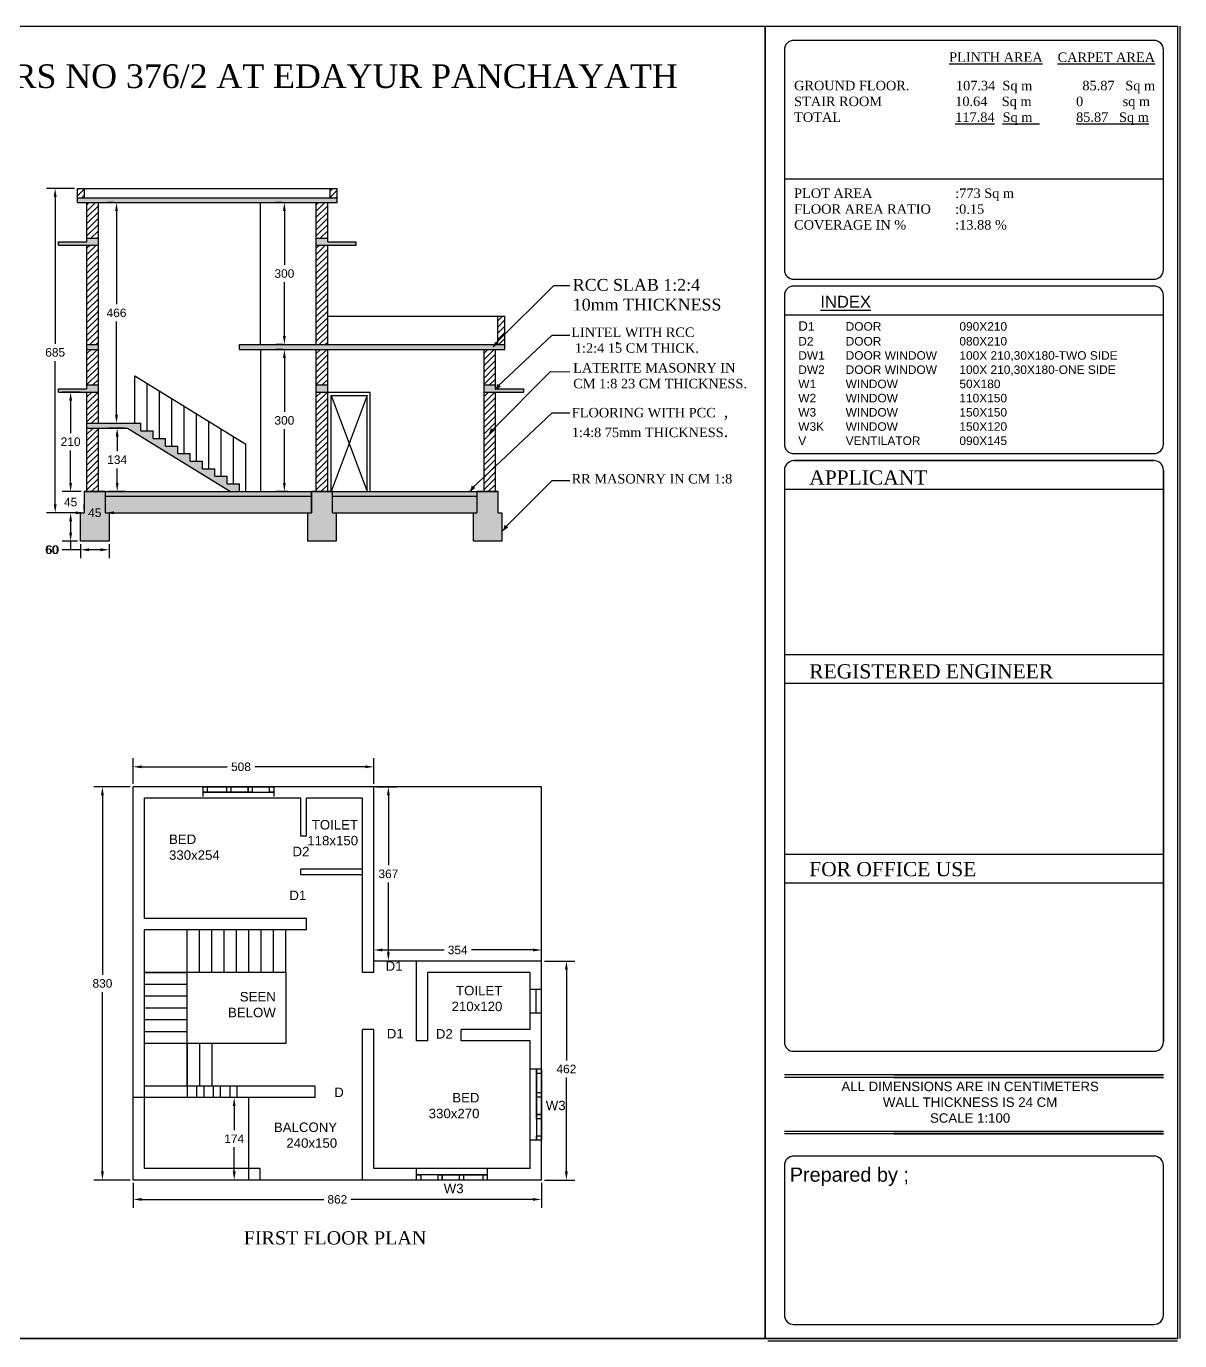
# Model space of a CAD drawing. Header units: inches. Extents: x -2903 to 3367, y -161 to 1064.
# Drawn here: x 246.43 to 270.77, y 845.29 to 873.04 of the extents above; entities that cross this region are included whole.
import ezdxf

# ---------------------------------------------------------------- set-up
doc = ezdxf.new("R2010")
doc.units = ezdxf.units.IN
doc.header["$MEASUREMENT"] = 0
doc.layers.add('--plan', color=7, linetype='Continuous')
doc.styles.add('SA', font='times.ttf')
doc.styles.get("Standard").update_dxf_attribs({"font": 'arial.ttf'})
doc.styles.add('style1', font='romand.shx', dxfattribs={"height": 5})
doc.dimstyles.get("Standard").update_dxf_attribs({"dimtxt": 0.18, "dimasz": 0.18, "dimexe": 0.18, "dimexo": 0.0625, "dimgap": 0.09, "dimtad": 0, "dimtih": 1, "dimtoh": 1, "dimdec": 0, "dimlfac": 100, "dimzin": 0, "dimdsep": 46, "dimtxsty": 'Standard', "dimcen": 0.09, "dimadec": 0, "dimazin": 0, "dimtfac": 1, "dimtdec": 0, "dimtofl": 0, "dimtmove": 0, "dimatfit": 3, "dimfxl": 1, "dimtolj": 1, "dimtzin": 0, "dimarcsym": 0})

# ---------------------------------------------------------------- blocks, each defined once
blk = doc.blocks.new('*D449')
at = {"color": 0, "lineweight": -2, "transparency": 16777216}
for p, q in [((248.685, 857.045), (248.685, 857.585)), ((253.765, 857.045), (253.765, 857.585)), ((248.865, 857.405), (250.672, 857.405)), ((253.585, 857.405), (251.25, 857.405))]:
    blk.add_line(p, q, dxfattribs=at)
at = {"color": 0, "transparency": 16777216}
for points in [[(248.865, 857.435), (248.865, 857.375), (248.685, 857.405)], [(253.585, 857.435), (253.585, 857.375), (253.765, 857.405)]]:
    blk.add_solid(points, dxfattribs=at)
at = {"layer": 'Defpoints', "color": 0, "transparency": 16777216}
for p in [(253.765, 857.405), (248.685, 856.982), (253.765, 856.982)]:
    blk.add_point(p, dxfattribs=at)
at = {"color": 0, "transparency": 16777216, "insert": (250.961, 857.405), "char_height": 0.18, "attachment_point": 5}
blk.add_mtext('\\A1;508', dxfattribs=at)
blk = doc.blocks.new('*D450')
at = {"color": 0, "lineweight": -2, "transparency": 16777216}
for p, q in [((257.368, 853.302), (258.009, 853.302)), ((257.829, 853.122), (257.829, 851.207)), ((257.829, 848.862), (257.829, 850.844)), ((257.368, 848.682), (258.009, 848.682))]:
    blk.add_line(p, q, dxfattribs=at)
at = {"color": 0, "transparency": 16777216}
for points in [[(257.799, 853.122), (257.859, 853.122), (257.829, 853.302)], [(257.799, 848.862), (257.859, 848.862), (257.829, 848.682)]]:
    blk.add_solid(points, dxfattribs=at)
at = {"layer": 'Defpoints', "color": 0, "transparency": 16777216}
for p in [(257.305, 853.302), (257.305, 848.682), (257.829, 848.682)]:
    blk.add_point(p, dxfattribs=at)
at = {"color": 0, "transparency": 16777216, "insert": (257.829, 851.025), "char_height": 0.18, "attachment_point": 5}
blk.add_mtext('\\A1;462', dxfattribs=at)
blk = doc.blocks.new('*D451')
at = {"color": 0, "lineweight": -2, "transparency": 16777216}
for p, q in [((247.366, 863.398), (247.366, 863.578)), ((247.588, 863.218), (247.186, 863.218)), ((247.588, 862.768), (247.186, 862.768)), ((247.366, 862.588), (247.366, 862.408))]:
    blk.add_line(p, q, dxfattribs=at)
at = {"color": 0, "transparency": 16777216}
for points in [[(247.336, 863.398), (247.396, 863.398), (247.366, 863.218)], [(247.336, 862.588), (247.396, 862.588), (247.366, 862.768)]]:
    blk.add_solid(points, dxfattribs=at)
at = {"layer": 'Defpoints', "color": 0, "transparency": 16777216}
for p in [(247.651, 863.218), (247.366, 862.768), (247.651, 862.768)]:
    blk.add_point(p, dxfattribs=at)
at = {"color": 0, "transparency": 16777216, "insert": (247.366, 862.993), "char_height": 0.18, "attachment_point": 5}
blk.add_mtext('\\A1;45', dxfattribs=at)
blk = doc.blocks.new('*D452')
at = {"color": 0, "lineweight": -2, "transparency": 16777216}
for p, q in [((247.513, 862.768), (247.186, 862.768)), ((247.366, 862.588), (247.366, 862.348)), ((247.513, 862.168), (247.186, 862.168)), ((247.366, 861.988), (247.186, 861.988)), ((247.366, 862.168), (247.366, 861.988))]:
    blk.add_line(p, q, dxfattribs=at)
at = {"color": 0, "transparency": 16777216}
for points in [[(247.336, 862.588), (247.396, 862.588), (247.366, 862.768)], [(247.336, 862.348), (247.396, 862.348), (247.366, 862.168)]]:
    blk.add_solid(points, dxfattribs=at)
at = {"layer": 'Defpoints', "color": 0, "transparency": 16777216}
for p in [(247.576, 862.768), (247.366, 862.168), (247.576, 862.168)]:
    blk.add_point(p, dxfattribs=at)
at = {"color": 0, "transparency": 16777216, "insert": (246.967, 861.988), "char_height": 0.18, "attachment_point": 5}
blk.add_mtext('\\A1;60', dxfattribs=at)
blk = doc.blocks.new('*D453')
at = {"color": 0, "lineweight": -2, "transparency": 16777216}
for p, q in [((247.576, 861.988), (247.202, 861.988)), ((247.576, 862.106), (247.576, 861.808)), ((247.996, 861.988), (247.756, 861.988)), ((248.176, 862.106), (248.176, 861.808))]:
    blk.add_line(p, q, dxfattribs=at)
at = {"color": 0, "transparency": 16777216}
for points in [[(247.756, 862.018), (247.756, 861.958), (247.576, 861.988)], [(247.996, 862.018), (247.996, 861.958), (248.176, 861.988)]]:
    blk.add_solid(points, dxfattribs=at)
at = {"layer": 'Defpoints', "color": 0, "transparency": 16777216}
for p in [(247.576, 862.168), (247.576, 861.988), (248.176, 862.168)]:
    blk.add_point(p, dxfattribs=at)
at = {"color": 0, "transparency": 16777216, "insert": (246.983, 861.988), "char_height": 0.18, "attachment_point": 5}
blk.add_mtext('\\A1;60', dxfattribs=at)
blk = doc.blocks.new('*D454')
at = {"color": 0, "lineweight": -2, "transparency": 16777216}
for p, q in [((247.471, 862.768), (247.291, 862.768)), ((247.651, 862.831), (247.651, 862.948)), ((248.101, 862.831), (248.101, 862.948)), ((248.281, 862.768), (248.461, 862.768))]:
    blk.add_line(p, q, dxfattribs=at)
at = {"color": 0, "transparency": 16777216}
for points in [[(247.471, 862.798), (247.471, 862.738), (247.651, 862.768)], [(248.281, 862.798), (248.281, 862.738), (248.101, 862.768)]]:
    blk.add_solid(points, dxfattribs=at)
at = {"layer": 'Defpoints', "color": 0, "transparency": 16777216}
for p in [(247.651, 862.768), (247.651, 862.768), (248.101, 862.768)]:
    blk.add_point(p, dxfattribs=at)
at = {"color": 0, "transparency": 16777216, "insert": (247.876, 862.768), "char_height": 0.18, "attachment_point": 5}
blk.add_mtext('\\A1;45', dxfattribs=at)
blk = doc.blocks.new('*D455')
at = {"color": 0, "lineweight": -2, "transparency": 16777216}
for p, q in [((247.565, 865.318), (247.186, 865.318)), ((247.366, 865.138), (247.366, 864.45)), ((247.366, 863.398), (247.366, 864.086)), ((247.588, 863.218), (247.186, 863.218))]:
    blk.add_line(p, q, dxfattribs=at)
at = {"color": 0, "transparency": 16777216}
for points in [[(247.336, 865.138), (247.396, 865.138), (247.366, 865.318)], [(247.336, 863.398), (247.396, 863.398), (247.366, 863.218)]]:
    blk.add_solid(points, dxfattribs=at)
at = {"layer": 'Defpoints', "color": 0, "transparency": 16777216}
for p in [(247.366, 865.318), (247.628, 865.318), (247.651, 863.218)]:
    blk.add_point(p, dxfattribs=at)
at = {"color": 0, "transparency": 16777216, "insert": (247.366, 864.268), "char_height": 0.18, "attachment_point": 5}
blk.add_mtext('\\A1;210', dxfattribs=at)
blk = doc.blocks.new('*D456')
at = {"color": 0, "lineweight": -2, "transparency": 16777216}
for p, q in [((247.448, 869.618), (246.86, 869.618)), ((247.04, 869.438), (247.04, 866.336)), ((247.04, 862.948), (247.04, 865.972)), ((247.588, 862.768), (246.86, 862.768))]:
    blk.add_line(p, q, dxfattribs=at)
at = {"color": 0, "transparency": 16777216}
for points in [[(247.01, 869.438), (247.07, 869.438), (247.04, 869.618)], [(247.01, 862.948), (247.07, 862.948), (247.04, 862.768)]]:
    blk.add_solid(points, dxfattribs=at)
at = {"layer": 'Defpoints', "color": 0, "transparency": 16777216}
for p in [(247.04, 869.618), (247.511, 869.618), (247.651, 862.768)]:
    blk.add_point(p, dxfattribs=at)
at = {"color": 0, "transparency": 16777216, "insert": (247.04, 866.154), "char_height": 0.18, "attachment_point": 5}
blk.add_mtext('\\A1;685', dxfattribs=at)
blk = doc.blocks.new('*D457')
at = {"color": 0, "lineweight": -2, "transparency": 16777216}
for p, q in [((248.5, 864.558), (248.168, 864.558)), ((248.348, 864.378), (248.348, 864.07)), ((248.348, 863.398), (248.348, 863.706)), ((248.522, 863.218), (248.168, 863.218))]:
    blk.add_line(p, q, dxfattribs=at)
at = {"color": 0, "transparency": 16777216}
for points in [[(248.318, 864.378), (248.378, 864.378), (248.348, 864.558)], [(248.318, 863.398), (248.378, 863.398), (248.348, 863.218)]]:
    blk.add_solid(points, dxfattribs=at)
at = {"layer": 'Defpoints', "color": 0, "transparency": 16777216}
for p in [(248.563, 864.558), (248.348, 863.218), (248.585, 863.218)]:
    blk.add_point(p, dxfattribs=at)
at = {"color": 0, "transparency": 16777216, "insert": (248.348, 863.888), "char_height": 0.18, "attachment_point": 5}
blk.add_mtext('\\A1;134', dxfattribs=at)
blk = doc.blocks.new('*D458')
at = {"color": 0, "lineweight": -2, "transparency": 16777216}
for p, q in [((248.282, 869.318), (248.154, 869.318)), ((248.334, 869.138), (248.334, 867.17)), ((248.334, 864.838), (248.334, 866.806)), ((248.396, 864.658), (248.514, 864.658))]:
    blk.add_line(p, q, dxfattribs=at)
at = {"color": 0, "transparency": 16777216}
for points in [[(248.304, 869.138), (248.364, 869.138), (248.334, 869.318)], [(248.304, 864.838), (248.364, 864.838), (248.334, 864.658)]]:
    blk.add_solid(points, dxfattribs=at)
at = {"layer": 'Defpoints', "color": 0, "transparency": 16777216}
for p in [(248.334, 869.318), (248.345, 869.318), (248.334, 864.658)]:
    blk.add_point(p, dxfattribs=at)
at = {"color": 0, "transparency": 16777216, "insert": (248.334, 866.988), "char_height": 0.18, "attachment_point": 5}
blk.add_mtext('\\A1;466', dxfattribs=at)
blk = doc.blocks.new('*D459')
at = {"color": 0, "lineweight": -2, "transparency": 16777216}
for p, q in [((251.842, 866.218), (251.697, 866.218)), ((251.877, 866.038), (251.877, 864.9)), ((251.877, 863.398), (251.877, 864.536)), ((251.958, 863.218), (251.697, 863.218))]:
    blk.add_line(p, q, dxfattribs=at)
at = {"color": 0, "transparency": 16777216}
for points in [[(251.847, 866.038), (251.907, 866.038), (251.877, 866.218)], [(251.847, 863.398), (251.907, 863.398), (251.877, 863.218)]]:
    blk.add_solid(points, dxfattribs=at)
at = {"layer": 'Defpoints', "color": 0, "transparency": 16777216}
for p in [(251.905, 866.218), (251.877, 863.218), (252.021, 863.218)]:
    blk.add_point(p, dxfattribs=at)
at = {"color": 0, "transparency": 16777216, "insert": (251.877, 864.718), "char_height": 0.18, "attachment_point": 5}
blk.add_mtext('\\A1;300', dxfattribs=at)
blk = doc.blocks.new('*D460')
at = {"color": 0, "lineweight": -2, "transparency": 16777216}
for p, q in [((251.832, 869.318), (251.697, 869.318)), ((251.877, 869.138), (251.877, 868)), ((251.877, 866.498), (251.877, 867.636)), ((251.857, 866.318), (251.697, 866.318))]:
    blk.add_line(p, q, dxfattribs=at)
at = {"color": 0, "transparency": 16777216}
for points in [[(251.847, 869.138), (251.907, 869.138), (251.877, 869.318)], [(251.847, 866.498), (251.907, 866.498), (251.877, 866.318)]]:
    blk.add_solid(points, dxfattribs=at)
at = {"layer": 'Defpoints', "color": 0, "transparency": 16777216}
for p in [(251.877, 869.318), (251.894, 869.318), (251.92, 866.318)]:
    blk.add_point(p, dxfattribs=at)
at = {"color": 0, "transparency": 16777216, "insert": (251.877, 867.818), "char_height": 0.18, "attachment_point": 5}
blk.add_mtext('\\A1;300', dxfattribs=at)
blk = doc.blocks.new('*D463')
at = {"color": 0, "lineweight": -2, "transparency": 16777216}
for p, q in [((251.063, 850.422), (250.638, 850.422)), ((250.818, 850.242), (250.818, 849.733)), ((250.818, 848.862), (250.818, 849.372)), ((251.063, 848.682), (250.638, 848.682))]:
    blk.add_line(p, q, dxfattribs=at)
at = {"color": 0, "transparency": 16777216}
for points in [[(250.788, 850.242), (250.848, 850.242), (250.818, 850.422)], [(250.788, 848.862), (250.848, 848.862), (250.818, 848.682)]]:
    blk.add_solid(points, dxfattribs=at)
at = {"layer": 'Defpoints', "color": 0, "transparency": 16777216}
for p in [(251.125, 850.422), (250.818, 848.682), (251.125, 848.682)]:
    blk.add_point(p, dxfattribs=at)
at = {"color": 0, "transparency": 16777216, "insert": (250.818, 849.552), "char_height": 0.18, "attachment_point": 5}
blk.add_mtext('\\A1;174', dxfattribs=at)
blk = doc.blocks.new('*D464')
at = {"color": 0, "lineweight": -2, "transparency": 16777216}
for p, q in [((248.685, 848.62), (248.685, 848.092)), ((257.305, 848.62), (257.305, 848.092)), ((248.865, 848.272), (252.707, 848.272)), ((257.125, 848.272), (253.283, 848.272))]:
    blk.add_line(p, q, dxfattribs=at)
at = {"color": 0, "transparency": 16777216}
for points in [[(248.865, 848.302), (248.865, 848.242), (248.685, 848.272)], [(257.125, 848.302), (257.125, 848.242), (257.305, 848.272)]]:
    blk.add_solid(points, dxfattribs=at)
at = {"layer": 'Defpoints', "color": 0, "transparency": 16777216}
for p in [(248.685, 848.682), (257.305, 848.682), (257.305, 848.272)]:
    blk.add_point(p, dxfattribs=at)
at = {"color": 0, "transparency": 16777216, "insert": (252.995, 848.272), "char_height": 0.18, "attachment_point": 5}
blk.add_mtext('\\A1;862', dxfattribs=at)
blk = doc.blocks.new('*D481')
at = {"color": 0, "lineweight": -2, "transparency": 16777216}
for p, q in [((253.828, 856.982), (254.252, 856.982)), ((254.072, 856.802), (254.072, 855.327)), ((254.072, 853.489), (254.072, 854.963)), ((253.828, 853.309), (254.252, 853.309))]:
    blk.add_line(p, q, dxfattribs=at)
at = {"color": 0, "transparency": 16777216}
for points in [[(254.042, 856.802), (254.102, 856.802), (254.072, 856.982)], [(254.042, 853.489), (254.102, 853.489), (254.072, 853.309)]]:
    blk.add_solid(points, dxfattribs=at)
at = {"layer": 'Defpoints', "color": 0, "transparency": 16777216}
for p in [(253.765, 856.982), (253.765, 853.309), (254.072, 853.309)]:
    blk.add_point(p, dxfattribs=at)
at = {"color": 0, "transparency": 16777216, "insert": (254.072, 855.145), "char_height": 0.18, "attachment_point": 5}
blk.add_mtext('\\A1;367', dxfattribs=at)
blk = doc.blocks.new('*D482')
at = {"color": 0, "lineweight": -2, "transparency": 16777216}
for p, q in [((253.765, 853.365), (253.765, 853.718)), ((257.305, 853.365), (257.305, 853.718)), ((253.945, 853.538), (255.247, 853.538)), ((257.125, 853.538), (255.824, 853.538))]:
    blk.add_line(p, q, dxfattribs=at)
at = {"color": 0, "transparency": 16777216}
for points in [[(253.945, 853.568), (253.945, 853.508), (253.765, 853.538)], [(257.125, 853.568), (257.125, 853.508), (257.305, 853.538)]]:
    blk.add_solid(points, dxfattribs=at)
at = {"layer": 'Defpoints', "color": 0, "transparency": 16777216}
for p in [(257.305, 853.538), (253.765, 853.302), (257.305, 853.302)]:
    blk.add_point(p, dxfattribs=at)
at = {"color": 0, "transparency": 16777216, "insert": (255.535, 853.538), "char_height": 0.18, "attachment_point": 5}
blk.add_mtext('\\A1;354', dxfattribs=at)
blk = doc.blocks.new('*D483')
at = {"color": 0, "lineweight": -2, "transparency": 16777216}
for p, q in [((248.623, 856.982), (247.857, 856.982)), ((248.037, 856.802), (248.037, 853.014)), ((248.037, 848.862), (248.037, 852.65)), ((248.623, 848.682), (247.857, 848.682))]:
    blk.add_line(p, q, dxfattribs=at)
at = {"color": 0, "transparency": 16777216}
for points in [[(248.007, 856.802), (248.067, 856.802), (248.037, 856.982)], [(248.007, 848.862), (248.067, 848.862), (248.037, 848.682)]]:
    blk.add_solid(points, dxfattribs=at)
at = {"layer": 'Defpoints', "color": 0, "transparency": 16777216}
for p in [(248.685, 856.982), (248.037, 848.682), (248.685, 848.682)]:
    blk.add_point(p, dxfattribs=at)
at = {"color": 0, "transparency": 16777216, "insert": (248.037, 852.832), "char_height": 0.18, "attachment_point": 5}
blk.add_mtext('\\A1;830', dxfattribs=at)

msp = doc.modelspace()

# ---------------------------------------------------------------- hatches: boundary and pattern name
h = msp.add_hatch()
h.set_pattern_fill('AR-CONC', color=256, scale=0.056)
h.set_pattern_definition([(50, (-37.66125, -138.986), (0.4016657, -0.0351412), [0.042, -0.462]), (355, (-37.66125, -138.986), (-0.07770075, 0.4212276), [0.0336, -0.3696]), (100.451444, (-37.62778, -138.98893), (0.32396495, 0.3860864), [0.0356945, -0.39263958]), (46.1842, (-37.66125, -138.874), (0.59765515, -0.0926908), [0.063, -0.693]), (96.635635, (-37.61144, -138.8817), (0.5234107, 0.54550642), [0.0535418, -0.5889597]), (351.184164, (-37.66125, -138.874), (0.5234107, 0.5455064), [0.0504, -0.5544]), (21, (-37.60525, -138.902), (0.33426795, -0.22546658), [0.042, -0.462]), (326, (-37.60525, -138.902), (0.13625659, 0.40608403), [0.0336, -0.3696]), (71.451445, (-37.5774, -138.9208), (0.47052453, 0.18061745), [0.0356945, -0.39263958]), (37.5, (-37.66125, -138.986), (0.006809519, 0.186420558), [0, -0.36512, 0, -0.3752, 0, -0.371]), (7.5, (-37.66125, -138.986), (0.14731894, 0.22087056), [0, -0.21392, 0, -0.35672, 0, -0.1414]), (327.5, (-37.78613, -138.986), (0.298940564, -0.012630728), [0, -0.14, 0, -0.4368, 0, -0.5796]), (317.5, (-37.84213, -138.986), (0.326584255, 0.05605879), [0, -0.182, 0, -0.29008, 0, -0.4116])])
h.paths.add_polyline_path([(249.631, 864.178), (249.371, 864.178), (249.371, 864.338), (249.111, 864.338), (249.111, 864.498), (248.851, 864.498), (248.851, 864.658), (247.711, 864.658), (247.711, 864.558), (248.563, 864.558), (250.74, 863.218), (250.931, 863.218), (250.931, 863.378), (250.671, 863.378), (250.671, 863.538), (250.411, 863.538), (250.411, 863.698), (250.151, 863.698), (250.151, 863.858), (249.891, 863.858), (249.891, 864.018), (249.631, 864.018)])
h.paths.add_polyline_path([(252.446, 863.218), (248.101, 863.218), (248.101, 863.118), (252.446, 863.118)])
h.paths.add_polyline_path([(255.941, 863.218), (252.896, 863.218), (252.896, 863.118), (255.941, 863.118)])
h.paths.add_polyline_path([(256.931, 865.388), (256.331, 865.388), (256.331, 865.468), (256.091, 865.468), (256.091, 865.318), (256.931, 865.318)])
h.paths.add_polyline_path([(252.791, 865.468), (252.551, 865.468), (252.551, 865.318), (252.791, 865.318)])
h.paths.add_polyline_path([(247.951, 865.468), (247.711, 865.468), (247.711, 865.388), (247.111, 865.388), (247.111, 865.318), (247.951, 865.318)])
h.paths.add_polyline_path([(247.951, 866.318), (247.711, 866.318), (247.711, 866.218), (247.951, 866.218)])
h.paths.add_polyline_path([(252.791, 866.318), (252.551, 866.318), (252.551, 866.218), (252.791, 866.218)])
h.paths.add_polyline_path([(252.551, 866.318), (250.931, 866.318), (250.931, 866.218), (252.551, 866.218)])
h.paths.add_polyline_path([(256.531, 866.318), (252.791, 866.318), (252.791, 866.218), (256.531, 866.218)])
h.paths.add_polyline_path([(253.391, 868.488), (252.791, 868.488), (252.791, 868.568), (252.551, 868.568), (252.551, 868.418), (253.391, 868.418)])
h.paths.add_polyline_path([(247.951, 868.568), (247.711, 868.568), (247.711, 868.488), (247.111, 868.488), (247.111, 868.418), (247.951, 868.418)])
h.paths.add_polyline_path([(252.991, 869.418), (247.511, 869.418), (247.511, 869.318), (252.991, 869.318)])
h = msp.add_hatch()
h.set_pattern_fill('ANSI31', color=256, scale=0.74)
h.set_pattern_definition([(45, (-37.66125, -138.986), (-0.065407377, 0.065407377), [])])
h.paths.add_polyline_path([(247.951, 869.318), (247.711, 869.318), (247.711, 868.568), (247.951, 868.568)])
h.paths.add_polyline_path([(247.951, 868.418), (247.711, 868.418), (247.711, 866.318), (247.951, 866.318)])
h.paths.add_polyline_path([(252.791, 869.318), (252.551, 869.318), (252.551, 868.568), (252.791, 868.568)])
h.paths.add_polyline_path([(252.791, 868.418), (252.551, 868.418), (252.551, 866.318), (252.791, 866.318)])
h.paths.add_polyline_path([(252.991, 869.618), (252.841, 869.618), (252.841, 869.418), (252.991, 869.418)])
h.paths.add_polyline_path([(247.661, 869.618), (247.511, 869.618), (247.511, 869.418), (247.661, 869.418)])
h.paths.add_polyline_path([(247.951, 866.218), (247.711, 866.218), (247.711, 865.468), (247.951, 865.468)])
h.paths.add_polyline_path([(247.951, 865.318), (247.711, 865.318), (247.711, 864.658), (247.951, 864.658)])
h.paths.add_polyline_path([(247.951, 864.558), (247.711, 864.558), (247.711, 863.218), (247.951, 863.218)])
h.paths.add_polyline_path([(252.791, 866.218), (252.551, 866.218), (252.551, 865.468), (252.791, 865.468)])
h.paths.add_polyline_path([(252.791, 865.318), (252.551, 865.318), (252.551, 863.218), (252.791, 863.218)])
h.paths.add_polyline_path([(256.331, 866.218), (256.091, 866.218), (256.091, 865.468), (256.331, 865.468)])
h.paths.add_polyline_path([(256.331, 865.318), (256.091, 865.318), (256.091, 863.218), (256.331, 863.218)])
h.paths.add_polyline_path([(256.531, 866.918), (256.381, 866.918), (256.381, 866.318), (256.531, 866.318)])
at = {"ltscale": 0.1}
for points in [[(256.355, 866.36), (256.323, 866.378), (256.284, 866.269)], [(256.384, 866.344), (256.355, 866.36), (256.284, 866.269)], [(256.399, 865.453), (256.367, 865.47), (256.328, 865.362)], [(256.428, 865.437), (256.399, 865.453), (256.328, 865.362)], [(256.263, 864.516), (256.231, 864.534), (256.192, 864.425)], [(256.292, 864.5), (256.263, 864.516), (256.192, 864.425)], [(255.862, 863.309), (255.83, 863.326), (255.791, 863.218)], [(255.891, 863.293), (255.862, 863.309), (255.791, 863.218)], [(256.555, 862.478), (256.523, 862.495), (256.484, 862.387)], [(256.584, 862.462), (256.555, 862.478), (256.484, 862.387)]]:
    msp.add_hatch(color=256, dxfattribs=at).paths.add_polyline_path(points)
h = msp.add_hatch()
h.set_pattern_fill('GRAVEL', color=256, scale=0.52)
h.set_pattern_definition([(228.0127875, (-37.28685, -138.466), (-4.16, -4.68), [0.06995872, -6.92592578]), (184.9697407, (-37.333648, -138.518), (6.24, 0.52), [0.12005136, -11.88508088]), (132.510447, (-37.453248, -138.5284), (5.2, -5.72), [0.08464976, -8.38033695]), (267.273689, (-37.656048, -138.6584), (0.52, 10.4), [0.10932376, -10.82305018]), (292.8336542, (-37.661248, -138.7676), (-2.6, 6.24), [0.1072006, -10.61287403]), (357.273689, (-37.619648, -138.8664), (-10.4, 0.52), [0.10932376, -10.82305018]), (37.6942405, (-37.510448, -138.8716), (-6.76, -5.2), [0.14457508, -14.31292125]), (72.2553284, (-37.396048, -138.7832), (3.64, 11.44), [0.13649376, -13.51288718]), (121.4295656, (-37.354448, -138.6532), (-4.16, 6.76), [0.109694, -10.85971802]), (175.2363583, (-37.41165, -138.5596), (5.72, -0.52), [0.12523264, -6.13639654]), (222.3974378, (-37.536448, -138.5492), (-6.24, -5.72), [0.16195296, -16.033355]), (138.814075, (-37.14125, -138.6636), (-3.64, 3.12), [0.05527652, -5.4723993]), (171.4692344, (-37.182848, -138.6272), (6.76, -1.04), [0.10516324, -10.41118594]), (225, (-37.28685, -138.6116), (-6e-17, -0.52), [0.07353892, -0.66185213]), (203.1985905, (-37.32325, -138.5492), (2.6, 1.04), [0.03960216, -3.92059986]), (291.80141, (-37.35965, -138.5648), (-0.52, 1.56), [0.05600556, -2.74428014]), (30.963757, (-37.33885, -138.6168), (1.56, 1.04), [0.09096308, -2.9411319]), (161.565051, (-37.26085, -138.57), (1.04, -0.52), [0.06577532, -1.57860906]), (16.3895403, (-37.661248, -138.5648), (5.2, 1.56), [0.092144, -9.12227948]), (70.346176, (-37.572848, -138.5388), (-2.08, -5.72), [0.07730372, -7.65305203]), (293.1985905, (-37.26085, -138.466), (-1.04, 2.6), [0.0792038, -3.88099822]), (343.6104597, (-37.229648, -138.5388), (-5.2, 1.56), [0.092144, -9.12227948]), (339.443955, (-37.66125, -138.8872), (-2.6, 1.04), [0.0888576, -4.35402435]), (294.7751406, (-37.578048, -138.9184), (-2.6, 5.72), [0.07445256, -7.3708144]), (66.8014095, (-37.25565, -138.986), (1.04, 2.6), [0.0792038, -3.88099822]), (17.3540246, (-37.224448, -138.9132), (-6.76, -2.08), [0.08716812, -8.62962028]), (69.443955, (-37.51045, -138.986), (-1.04, -2.6), [0.0444288, -4.39845315]), (101.309932, (-37.28685, -138.986), (-0.52, 2.08), [0.0265148, -2.62497535]), (165.963757, (-37.29205, -138.96), (1.56, -0.52), [0.1072006, -2.03681433]), (186.009006, (-37.396048, -138.934), (5.2, 0.52), [0.099346, -9.83524005]), (303.690068, (-37.33885, -138.6636), (-0.52, 1.04), [0.07499544, -1.79989122]), (353.1572266, (-37.297248, -138.726), (8.84, -1.04), [0.13093288, -12.96233256]), (60.945396, (-37.16725, -138.7416), (-2.08, -3.64), [0.05353712, -5.30019055]), (90, (-37.14125, -138.6948), (-0.52, 0.52), [0.0312, -0.4888]), (120.256437, (-37.40645, -138.9184), (2.08, -3.64), [0.07224048, -7.1518304]), (48.0127875, (-37.44285, -138.856), (4.16, 4.68), [0.13991744, -6.85596706]), (0, (-37.34925, -138.752), (0.52, 0.52), [0.1352, -0.3848]), (325.3048465, (-37.214048, -138.752), (5.2, -3.64), [0.08221928, -8.13970264]), (254.054604, (-37.14645, -138.7988), (-0.52, -2.08), [0.07571304, -3.7099441]), (207.6459754, (-37.167248, -138.8716), (-9.88, -5.2), [0.1232738, -12.20412657]), (175.4260787, (-37.276448, -138.9288), (-6.76, 0.52), [0.13041548, -12.91111817])])
h.paths.add_polyline_path([(248.101, 863.218), (247.651, 863.218), (247.651, 862.768), (247.576, 862.768), (247.576, 862.168), (248.176, 862.168), (248.176, 862.768), (248.101, 862.768)])
h.paths.add_polyline_path([(252.971, 862.768), (252.896, 862.768), (252.896, 863.218), (252.446, 863.218), (252.446, 862.768), (252.371, 862.768), (252.371, 862.168), (252.971, 862.168)])
h.paths.add_polyline_path([(256.466, 862.768), (256.391, 862.768), (256.391, 863.218), (255.941, 863.218), (255.941, 862.768), (255.866, 862.768), (255.866, 862.168), (256.466, 862.168)])
h = msp.add_hatch()
h.set_pattern_fill('AR-SAND', color=256, scale=0.083)
h.set_pattern_definition([(37.5, (-37.66125, -138.986), (-0.005228449, 0.159926373), [0, -0.12616, 0, -0.1411, 0, -0.134875]), (7.5, (-37.66125, -138.986), (0.146891467, 0.234238123), [0, -0.06806, 0, -0.11371, 0, -0.043575]), (327.5, (-37.76334, -138.986), (0.258473775, 0.000469701), [0, -0.0415, 0, -0.1494, 0, -0.19505]), (317.5, (-37.76334, -138.986), (0.24950851, 0.07284707), [0, -0.02075, 0, -0.09794, 0, -0.11205])])
h.paths.add_polyline_path([(252.446, 863.118), (248.101, 863.118), (248.101, 862.768), (248.176, 862.768), (252.446, 862.768)])
h.paths.add_polyline_path([(255.941, 863.118), (252.896, 863.118), (252.896, 862.768), (252.971, 862.768), (255.941, 862.768)])

# ---------------------------------------------------------------- linework, layer by layer
at = {"layer": '--plan', "ltscale": 0.1}
for p, q in [((250.155, 856.982), (250.155, 856.782)), ((250.155, 856.962), (250.155, 856.872)), ((250.245, 856.982), (250.245, 856.872)), ((250.245, 856.962), (250.245, 856.872)), ((250.655, 856.982), (250.655, 856.872)), ((250.655, 856.962), (250.655, 856.872)), ((250.745, 856.982), (250.745, 856.872)), ((250.745, 856.982), (250.745, 856.872)), ((251.11, 856.982), (251.11, 856.872)), ((251.11, 856.962), (251.11, 856.872)), ((251.2, 856.982), (251.2, 856.872)), ((251.2, 856.982), (251.2, 856.872)), ((251.2, 856.872), (250.155, 856.872)), ((257.305, 851.022), (257.065, 851.022)), ((257.285, 851.022), (257.195, 851.022)), ((257.195, 849.977), (257.195, 851.022)), ((257.285, 850.932), (257.195, 850.932)), ((257.305, 850.932), (257.195, 850.932)), ((257.285, 850.522), (257.195, 850.522)), ((257.305, 850.522), (257.195, 850.522)), ((257.305, 850.432), (257.195, 850.432)), ((257.305, 850.432), (257.195, 850.432)), ((257.285, 850.067), (257.195, 850.067)), ((257.305, 850.067), (257.195, 850.067)), ((257.305, 849.977), (257.195, 849.977)), ((257.305, 849.977), (257.195, 849.977)), ((256.165, 848.682), (256.165, 848.922)), ((255.12, 848.792), (256.165, 848.792)), ((255.12, 848.682), (255.12, 848.792)), ((255.12, 848.682), (255.12, 848.792)), ((255.21, 848.702), (255.21, 848.792)), ((255.21, 848.682), (255.21, 848.792)), ((255.575, 848.682), (255.575, 848.792)), ((255.575, 848.682), (255.575, 848.792)), ((255.665, 848.702), (255.665, 848.792)), ((255.665, 848.682), (255.665, 848.792)), ((256.075, 848.702), (256.075, 848.792)), ((256.075, 848.682), (256.075, 848.792)), ((256.165, 848.702), (256.165, 848.792))]:
    msp.add_line(p, q, dxfattribs=at)
at = {"color": 4}
msp.add_line((262.023, 873.039), (262.023, 845.339), dxfattribs=at)
for p, q in [((262.081, 873.039), (270.723, 873.039)), ((270.723, 873.039), (270.723, 845.339)), ((270.773, 873.039), (270.773, 845.339)), ((262.43, 869.816), (270.43, 869.816)), ((247.511, 869.318), (247.511, 869.618)), ((247.511, 869.618), (252.991, 869.618)), ((247.511, 869.418), (252.991, 869.418)), ((247.661, 869.418), (247.661, 869.618)), ((252.841, 869.418), (252.841, 869.618)), ((252.991, 869.318), (252.991, 869.618)), ((247.511, 869.318), (252.991, 869.318)), ((247.711, 868.488), (247.711, 869.318)), ((247.951, 864.658), (247.951, 869.318)), ((251.371, 866.318), (251.371, 869.318)), ((252.551, 866.318), (252.551, 869.318)), ((252.791, 868.488), (252.791, 869.318)), ((247.111, 868.418), (247.111, 868.488)), ((247.111, 868.488), (247.711, 868.488)), ((247.111, 868.418), (247.951, 868.418)), ((247.711, 868.568), (247.951, 868.568)), ((247.711, 865.388), (247.711, 868.418)), ((252.551, 868.568), (252.791, 868.568)), ((252.551, 868.418), (253.391, 868.418)), ((252.791, 868.488), (253.391, 868.488)), ((252.791, 866.318), (252.791, 868.418)), ((253.391, 868.418), (253.391, 868.488)), ((257.903, 867.56), (257.558, 867.563)), ((252.791, 866.918), (256.531, 866.918)), ((256.381, 866.318), (256.381, 866.918)), ((256.531, 866.218), (256.531, 866.918)), ((262.43, 866.951), (270.43, 866.951)), ((257.526, 866.516), (257.903, 866.516)), ((258.881, 866.364), (258.921, 866.364)), ((247.711, 866.318), (247.951, 866.318)), ((247.711, 866.218), (247.951, 866.218)), ((250.931, 866.318), (256.531, 866.318)), ((250.931, 866.218), (250.931, 866.318)), ((250.931, 866.218), (256.531, 866.218)), ((251.371, 866.218), (251.371, 863.218)), ((252.551, 863.218), (252.551, 866.218)), ((252.791, 863.218), (252.791, 866.218)), ((256.091, 863.218), (256.091, 866.218)), ((256.331, 865.388), (256.331, 866.218)), ((248.721, 864.658), (248.721, 865.658)), ((248.721, 865.658), (251.061, 864.218)), ((257.497, 865.75), (257.903, 865.742)), ((247.111, 865.388), (247.711, 865.388)), ((247.111, 865.318), (247.111, 865.388)), ((247.111, 865.318), (247.951, 865.318)), ((247.711, 865.468), (247.951, 865.468)), ((247.711, 863.218), (247.711, 865.318)), ((248.981, 864.498), (248.981, 865.498)), ((249.241, 864.338), (249.241, 865.338)), ((252.551, 865.468), (252.791, 865.468)), ((252.551, 865.318), (253.691, 865.318)), ((252.861, 863.218), (252.861, 865.248)), ((252.861, 865.248), (253.621, 865.248)), ((252.861, 865.248), (253.621, 863.218)), ((253.621, 865.248), (252.861, 863.218)), ((253.621, 863.218), (253.621, 865.248)), ((253.691, 863.218), (253.691, 865.318)), ((256.091, 865.468), (256.331, 865.468)), ((256.091, 865.318), (256.931, 865.318)), ((256.331, 865.388), (256.931, 865.388)), ((256.331, 863.218), (256.331, 865.318)), ((256.931, 865.318), (256.931, 865.388)), ((249.501, 864.178), (249.501, 865.178)), ((249.761, 864.018), (249.761, 865.018)), ((250.021, 863.858), (250.021, 864.858)), ((250.281, 863.698), (250.281, 864.698)), ((257.526, 864.878), (257.903, 864.878)), ((247.711, 864.658), (248.851, 864.658)), ((247.711, 864.558), (248.563, 864.558)), ((247.951, 863.218), (247.951, 864.558)), ((248.563, 864.558), (250.74, 863.218)), ((248.851, 864.498), (248.851, 864.658)), ((248.851, 864.498), (249.111, 864.498)), ((249.111, 864.338), (249.111, 864.498)), ((250.541, 863.538), (250.541, 864.538)), ((249.111, 864.338), (249.371, 864.338)), ((249.371, 864.178), (249.371, 864.338)), ((249.371, 864.178), (249.631, 864.178)), ((249.631, 864.018), (249.631, 864.178)), ((250.801, 863.378), (250.801, 864.378)), ((251.061, 863.218), (251.061, 864.218)), ((249.631, 864.018), (249.891, 864.018)), ((249.891, 863.858), (249.891, 864.018)), ((249.891, 863.858), (250.151, 863.858)), ((250.151, 863.698), (250.151, 863.858)), ((270.23, 863.869), (262.63, 863.869)), ((262.63, 863.869), (270.23, 863.869)), ((250.151, 863.698), (250.411, 863.698)), ((250.411, 863.538), (250.411, 863.698)), ((262.43, 863.669), (262.43, 851.599)), ((262.43, 863.669), (262.43, 858.955)), ((270.43, 863.669), (270.43, 851.599)), ((250.411, 863.538), (250.671, 863.538)), ((250.671, 863.378), (250.671, 863.538)), ((250.671, 863.378), (250.931, 863.378)), ((250.931, 863.218), (250.931, 863.378)), ((257.526, 863.449), (257.903, 863.449)), ((247.651, 863.218), (256.391, 863.218)), ((248.101, 863.118), (252.446, 863.118)), ((252.896, 863.118), (255.941, 863.118)), ((262.43, 863.264), (270.43, 863.264)), ((247.576, 862.768), (247.651, 862.768)), ((248.101, 862.768), (252.446, 862.768)), ((252.896, 862.768), (255.941, 862.768)), ((256.391, 862.768), (256.466, 862.768)), ((262.43, 859.776), (270.267, 859.776)), ((262.43, 859.776), (270.43, 859.776)), ((262.43, 859.171), (270.43, 859.171)), ((248.685, 848.682), (248.685, 856.982)), ((257.305, 856.982), (248.685, 856.982)), ((248.925, 856.982), (248.685, 856.982)), ((253.765, 856.982), (249.525, 856.982)), ((250.155, 856.982), (251.655, 856.982)), ((251.655, 856.982), (251.655, 856.782)), ((253.765, 853.062), (253.765, 856.982)), ((257.305, 848.682), (257.305, 856.982)), ((248.925, 854.202), (248.925, 856.742)), ((252.225, 856.742), (248.925, 856.742)), ((252.225, 855.942), (252.225, 856.742)), ((252.225, 855.942), (252.225, 856.742)), ((252.345, 855.942), (252.345, 856.742)), ((253.525, 856.742), (252.345, 856.742)), ((253.525, 853.062), (253.525, 856.742)), ((252.345, 855.942), (252.225, 855.942)), ((262.43, 855.562), (270.43, 855.562)), ((262.43, 855.562), (270.267, 855.562)), ((252.225, 855.122), (252.225, 855.242)), ((252.225, 855.122), (252.225, 855.242)), ((253.525, 855.242), (252.225, 855.242)), ((253.525, 855.122), (252.225, 855.122)), ((262.43, 854.958), (270.43, 854.958)), ((251.706, 854.202), (248.925, 854.202)), ((252.345, 854.202), (250.225, 854.202)), ((252.345, 853.962), (252.345, 854.202)), ((248.925, 850.662), (248.925, 853.962)), ((252.345, 853.962), (248.925, 853.962)), ((248.925, 848.922), (248.925, 853.962)), ((249.825, 850.662), (249.825, 853.962)), ((249.825, 853.062), (249.825, 853.962)), ((250.085, 853.062), (250.085, 853.962)), ((250.345, 853.062), (250.345, 853.962)), ((250.605, 853.062), (250.605, 853.962)), ((250.865, 853.062), (250.865, 853.962)), ((251.125, 853.062), (251.125, 853.962)), ((251.385, 853.062), (251.385, 853.962)), ((251.645, 853.062), (251.645, 853.962)), ((251.905, 853.062), (251.905, 853.962)), ((251.905, 853.062), (248.925, 853.062)), ((248.925, 853.062), (249.825, 853.062)), ((249.825, 853.062), (248.925, 853.062)), ((251.905, 853.062), (251.905, 851.562)), ((253.765, 853.062), (253.525, 853.062)), ((257.305, 853.302), (253.765, 853.302)), ((254.665, 851.622), (254.665, 853.302)), ((254.905, 851.622), (254.905, 853.062)), ((257.065, 853.062), (254.905, 853.062)), ((257.065, 851.862), (257.065, 853.062)), ((249.825, 852.812), (248.925, 852.812)), ((249.825, 852.562), (248.925, 852.562)), ((257.065, 852.712), (257.305, 852.712)), ((257.185, 852.712), (257.185, 852.212)), ((249.825, 852.312), (248.925, 852.312)), ((257.065, 852.212), (257.305, 852.212)), ((249.825, 852.062), (248.925, 852.062)), ((249.825, 851.812), (248.925, 851.812)), ((253.525, 848.682), (253.525, 851.862)), ((253.765, 851.862), (253.525, 851.862)), ((253.765, 848.922), (253.765, 851.862)), ((255.605, 851.622), (255.605, 851.862)), ((257.065, 851.862), (255.605, 851.862)), ((251.905, 851.562), (248.925, 851.562)), ((249.825, 851.562), (249.825, 850.662)), ((250.085, 851.562), (250.085, 850.662)), ((250.345, 851.562), (250.345, 850.662)), ((254.905, 851.622), (254.665, 851.622)), ((257.065, 851.622), (255.605, 851.622)), ((257.065, 848.922), (257.065, 851.622)), ((257.195, 851.022), (257.195, 849.977)), ((257.305, 851.022), (257.305, 849.522)), ((270.43, 850.899), (262.43, 850.899)), ((270.43, 850.849), (262.43, 850.849)), ((264.74, 850.899), (270.43, 850.899)), ((264.74, 850.849), (270.43, 850.849)), ((252.525, 850.662), (248.925, 850.662)), ((249.825, 850.662), (249.825, 850.422)), ((250.025, 850.662), (250.025, 850.422)), ((250.175, 850.662), (250.175, 850.422)), ((250.375, 850.662), (250.375, 850.422)), ((250.525, 850.662), (250.525, 850.422)), ((250.725, 850.662), (250.725, 850.422)), ((250.875, 850.662), (250.875, 850.422)), ((252.525, 850.422), (252.525, 850.662)), ((257.195, 850.567), (257.195, 849.522)), ((248.685, 848.682), (248.685, 850.422)), ((252.525, 850.422), (248.685, 850.422)), ((251.125, 848.682), (251.125, 850.422)), ((257.195, 849.977), (257.195, 850.067)), ((257.195, 850.067), (257.305, 850.067)), ((270.43, 849.706), (262.43, 849.706)), ((264.74, 849.706), (270.43, 849.706)), ((264.74, 849.706), (270.43, 849.706)), ((257.305, 849.522), (257.065, 849.522)), ((257.195, 849.522), (257.195, 849.612)), ((257.195, 849.612), (257.305, 849.612)), ((270.43, 849.656), (262.43, 849.656)), ((264.74, 849.656), (270.43, 849.656)), ((264.74, 849.656), (270.43, 849.656)), ((251.365, 848.922), (248.925, 848.922)), ((251.365, 848.922), (251.125, 848.922)), ((251.365, 848.922), (251.125, 848.922)), ((251.365, 848.682), (251.365, 848.922)), ((251.365, 848.682), (251.365, 848.922)), ((257.065, 848.922), (253.765, 848.922)), ((254.665, 848.682), (254.665, 848.922)), ((257.305, 848.682), (248.685, 848.682)), ((256.165, 848.682), (254.665, 848.682)), ((230.723, 845.339), (270.723, 845.339)), ((262.081, 845.289), (270.723, 845.289))]:
    msp.add_line(p, q)
at = {"ltscale": 0.1}
for p, q in [((256.355, 866.36), (257.558, 867.563)), ((256.376, 865.433), (257.526, 866.516)), ((256.384, 866.344), (256.284, 866.269)), ((256.263, 864.516), (257.497, 865.75)), ((256.428, 865.437), (256.328, 865.362)), ((256.399, 865.453), (256.367, 865.47)), ((256.399, 865.453), (256.428, 865.437)), ((255.839, 863.289), (257.526, 864.878)), ((256.263, 864.516), (256.231, 864.534)), ((256.263, 864.516), (256.292, 864.5)), ((255.862, 863.309), (255.83, 863.326)), ((255.862, 863.309), (255.891, 863.293)), ((256.555, 862.478), (257.526, 863.449)), ((252.446, 862.768), (252.446, 863.218)), ((255.891, 863.293), (255.791, 863.218)), ((252.371, 862.168), (252.371, 862.768)), ((256.555, 862.478), (256.523, 862.495)), ((256.584, 862.462), (256.484, 862.387))]:
    msp.add_line(p, q, dxfattribs=at)
for points in [[(270.723, 873.039), (270.723, 845.339), (230.723, 845.339), (230.723, 873.039)], [(262.023, 873.039), (270.723, 873.039), (270.723, 845.339), (262.023, 845.339)]]:
    msp.add_lwpolyline(points, close=True)
msp.add_lwpolyline([(262.431, 872.552), (262.43, 867.9, 0.426368), (262.63, 867.7), (270.23, 867.7, 0.414214), (270.43, 867.9), (270.431, 872.48), (270.431, 872.541, 0.414214), (270.231, 872.741), (262.631, 872.741, 0.426368), (262.431, 872.541), (262.431, 872.48)], format="xyb")
for points in [[(270.43, 864.343), (270.43, 867.356, 0.414214), (270.23, 867.556), (262.63, 867.556, 0.426368), (262.43, 867.356), (262.43, 864.343), (262.43, 864.219, 0.426368), (262.63, 864.019), (270.23, 864.019, 0.414214), (270.43, 864.219)], [(270.43, 851.599), (270.43, 863.669, 0.414214), (270.23, 863.869), (262.63, 863.869, 0.386735), (262.43, 863.669), (262.43, 851.599, 0.438417), (262.63, 851.399), (270.23, 851.399, 0.414214)], [(262.43, 848.49), (262.43, 845.832, 0.426368), (262.63, 845.632), (270.23, 845.632, 0.414214), (270.43, 845.832), (270.43, 848.49), (270.43, 848.986, 0.414214), (270.23, 849.186), (262.63, 849.186, 0.426368), (262.43, 848.986)]]:
    msp.add_lwpolyline(points, format="xyb", close=True)
for points in [[(248.101, 862.768), (248.101, 863.218), (247.651, 863.218), (247.651, 862.768)], [(252.896, 862.768), (252.896, 863.218), (252.446, 863.218), (252.446, 862.768)], [(256.391, 862.768), (256.391, 863.218), (255.941, 863.218), (255.941, 862.768)], [(248.101, 862.768), (248.176, 862.768), (248.176, 862.168), (247.576, 862.168), (247.576, 862.768), (247.651, 862.768)], [(252.896, 862.768), (252.971, 862.768), (252.971, 862.168), (252.371, 862.168), (252.371, 862.768), (252.446, 862.768)], [(256.391, 862.768), (256.466, 862.768), (256.466, 862.168), (255.866, 862.168), (255.866, 862.768), (255.941, 862.768)], [(250.155, 856.872), (251.2, 856.872), (251.11, 856.872), (251.11, 856.982)], [(250.61, 856.872), (251.655, 856.872), (251.565, 856.872), (251.565, 856.982)], [(255.71, 848.792), (254.665, 848.792), (254.755, 848.792), (254.755, 848.682)], [(256.165, 848.792), (255.12, 848.792), (255.21, 848.792), (255.21, 848.682)]]:
    msp.add_lwpolyline(points)

# ---------------------------------------------------------------- texts
at = {"layer": '--plan', "ltscale": 0.1, "insert": (251.019, 847.601), "char_height": 0.28, "width": 17.51749, "attachment_point": 1, "style": 'SA'}
msp.add_mtext('FIRST FLOOR PLAN', dxfattribs=at)
at = {"attachment_point": 1, "style": 'style1'}
for s, insert, char_height, width in [('{\\fTimes New Roman|b0|i0|c0|p18;\\LPLINTH AREA}', (265.908, 872.489), 0.2, 2.98486), ('{\\fTimes New Roman|b0|i0|c0|p18;\\LCARPET AREA}', (268.196, 872.486), 0.2, 2.98486), ('\\pxt17,22,29,34;{\\fTimes New Roman|b0|i0|c0|p18;GROUND FLOOR.             107.34  Sq m              85.87   Sq m^I\\P\\pt17,22,29,33;STAIR ROOM^I10.64    Sq m        ^I  0           sq m\\P\\pt17,22,29,34;TOTAL^I\\L117.84^ISq m\\l^I  \\L85.87   Sq m}', (262.635, 871.888), 0.2, 8.19914), ('{\\fTimes New Roman|b0|i0|c0|p18;APPLICANT}', (262.955, 863.664), 0.3, 2.98486), ('{\\fTimes New Roman|b0|i0|c0|p18;REGISTERED ENGINEER}', (262.955, 859.571), 0.3, 8.54501), ('{\\fTimes New Roman|b0|i0|c0|p18;FOR OFFICE USE}', (262.955, 855.396), 0.3, 9.7108)]:
    msp.add_mtext(s, dxfattribs=dict(at, insert=insert, char_height=char_height, width=width))
at = {"color": 6, "attachment_point": 1}
for s, insert, char_height, width, style in [('\\A1;{\\C256; PLAN OF PROPOSED RESIDENCE RS NO 376/2 AT EDAYUR PANCHAYATH}', (234.246, 872.236), 0.5, 140.24854, 'SA'), ('\\pxt17,22,29,34;{\\fTimes New Roman|b0|i0|c0|p18;\\C256;PLOT AREA^I:773 Sq m\\PFLOOR AREA RATIO^I:0.15\\P\\H0.99997x;COVERAGE IN %^I:13.88 %}', (262.635, 869.615), 0.2, 8.81852, 'style1')]:
    msp.add_mtext(s, dxfattribs=dict(at, insert=insert, char_height=char_height, width=width, style=style))
at = {"color": 0, "insert": (257.964, 867.706), "char_height": 0.25, "attachment_point": 1, "style": 'SA'}
msp.add_mtext('RCC SLAB 1:2:4 \\P10mm THICKNESS', dxfattribs=at)
at = {"attachment_point": 1}
for s, insert, char_height, width in [('{\\LINDEX}', (263.19, 867.349), 0.25, 2.98486), ('\\pxt5,17;D{\\H0.9x;1^IDOOR^I090X210\\PD2 ^IDOOR^I080X210\\PDW1   ^IDOOR WINDOW   ^I100X 210,30X180-TWO SIDE\\PDW2   ^IDOOR WINDOW   ^I100X 210,30X180-ONE SIDE\\PW1^IWINDOW^I50X180\\PW2^IWINDOW^I110X150\\PW3^IWINDOW^I150X150\\PW3K^IWINDOW^I150X120\\PV^IVENTILATOR^I090X145}', (262.723, 866.813), 0.2, 7.78529), ('\\pxqc;ALL DIMENSIONS ARE IN CENTIMETERS \\PWALL THICKNESS IS 24 CM\\PSCALE 1:100', (263.296, 850.758), 0.2, 6.10614), ('W3', (257.394, 850.356), 0.2, 1.42076), ('W3', (255.24, 848.604), 0.2, 1.42076)]:
    msp.add_mtext(s, dxfattribs=dict(at, insert=insert, char_height=char_height, width=width))
at = {"color": 0, "width": 7.33508, "attachment_point": 1, "style": 'SA'}
for s, insert, char_height in [('LINTEL WITH RCC\\P 1:2:4 15 CM THICK.', (257.931, 866.68), 0.2), ('LATERITE MASONRY IN \\PCM 1:8 23 CM THICKNESS.', (257.973, 865.93), 0.2), ('{\\H0.8x;FLOORING WITH PCC } ,\\P{\\H0.8x;1:4:8 75mm THICKNESS}.', (257.943, 865.033), 0.25), ('^I{\\H0.8x;RR MASONRY IN CM 1:8}', (256.94, 863.588), 0.25)]:
    msp.add_mtext(s, dxfattribs=dict(at, insert=insert, char_height=char_height))
at = {"char_height": 0.2, "attachment_point": 1}
for s, insert in [('\\pxqr;TOILET\\P118x150', (251.845, 856.281)), ('BED\\P330x254', (249.442, 855.976)), ('\\pxqr;D2', (250.818, 855.718)), ('\\pxqr;D1', (250.752, 854.791)), ('\\pxqr;D1', (252.783, 853.299)), ('\\pxqr;TOILET\\P210x120', (254.89, 852.781)), ('\\pxqr;SEEN BELOW', (250.109, 852.652)), ('\\pxqr;D1', (252.808, 851.873)), ('\\pxqr;D2', (253.844, 851.868)), ('\\pxqr;D', (251.543, 850.633)), ('\\pxqr;BED\\P330x270', (254.407, 850.52)), ('\\pxqr;BALCONY\\P240x150', (251.403, 849.896))]:
    msp.add_mtext_dynamic_manual_height_columns(s, width=1.58774, gutter_width=1, heights=[0], dxfattribs=dict(at, insert=insert))
at = {"color": 0, "lineweight": 20, "insert": (262.543, 848.946), "char_height": 0.3, "width": 6.96395, "attachment_point": 1}
msp.add_mtext('Prepared by ;', dxfattribs=at)

# ---------------------------------------------------------------- dimensions: what is measured, and where the dimension line sits
for base, p1, p2, picture, middle in [((247.04, 869.618), (247.651, 862.768), (247.511, 869.618), '*D456', (247.04, 866.154)), ((257.829, 848.682), (257.305, 853.302), (257.305, 848.682), '*D450', (257.829, 851.025))]:
    dim = msp.add_linear_dim(base=base, p1=p1, p2=p2, angle=90, dimstyle='Standard')
    dim.commit()
    dim.dimension.update_dxf_attribs({"geometry": picture, "text_midpoint": middle, "dimtype": 160})
for base, p1, p2, picture, middle in [((248.334, 869.318), (248.334, 864.658), (248.345, 869.318), '*D458', (248.334, 866.988)), ((251.877, 869.318), (251.92, 866.318), (251.894, 869.318), '*D460', (251.877, 867.818)), ((251.877, 863.218), (251.905, 866.218), (252.021, 863.218), '*D459', (251.877, 864.718)), ((247.366, 865.318), (247.651, 863.218), (247.628, 865.318), '*D455', (247.366, 864.268)), ((248.348, 863.218), (248.563, 864.558), (248.585, 863.218), '*D457', (248.348, 863.888)), ((247.366, 862.768), (247.651, 863.218), (247.651, 862.768), '*D451', (247.366, 862.993)), ((247.366, 862.168), (247.576, 862.768), (247.576, 862.168), '*D452', (246.967, 861.988)), ((248.037, 848.682), (248.685, 856.982), (248.685, 848.682), '*D483', (248.037, 852.832)), ((254.072, 853.309), (253.765, 856.982), (253.765, 853.309), '*D481', (254.072, 855.145)), ((250.818, 848.682), (251.125, 850.422), (251.125, 848.682), '*D463', (250.818, 849.552))]:
    dim = msp.add_linear_dim(base=base, p1=p1, p2=p2, angle=90, dimstyle='Standard')
    dim.commit()
    dim.dimension.update_dxf_attribs({"geometry": picture, "text_midpoint": middle})
for base, p1, p2, picture, middle in [((247.651, 862.768), (248.101, 862.768), (247.651, 862.768), '*D454', (247.876, 862.768)), ((257.305, 853.538), (253.765, 853.302), (257.305, 853.302), '*D482', (255.535, 853.538)), ((257.305, 848.272), (248.685, 848.682), (257.305, 848.682), '*D464', (252.995, 848.272))]:
    dim = msp.add_linear_dim(base=base, p1=p1, p2=p2, dimstyle='Standard')
    dim.commit()
    dim.dimension.update_dxf_attribs({"geometry": picture, "text_midpoint": middle})
for base, p1, p2, picture, middle in [((247.576, 861.988), (248.176, 862.168), (247.576, 862.168), '*D453', (246.983, 861.988)), ((253.765, 857.405), (248.685, 856.982), (253.765, 856.982), '*D449', (250.961, 857.405))]:
    dim = msp.add_linear_dim(base=base, p1=p1, p2=p2, dimstyle='Standard')
    dim.commit()
    dim.dimension.update_dxf_attribs({"geometry": picture, "text_midpoint": middle, "dimtype": 160})

doc.saveas('drawing.dxf')
